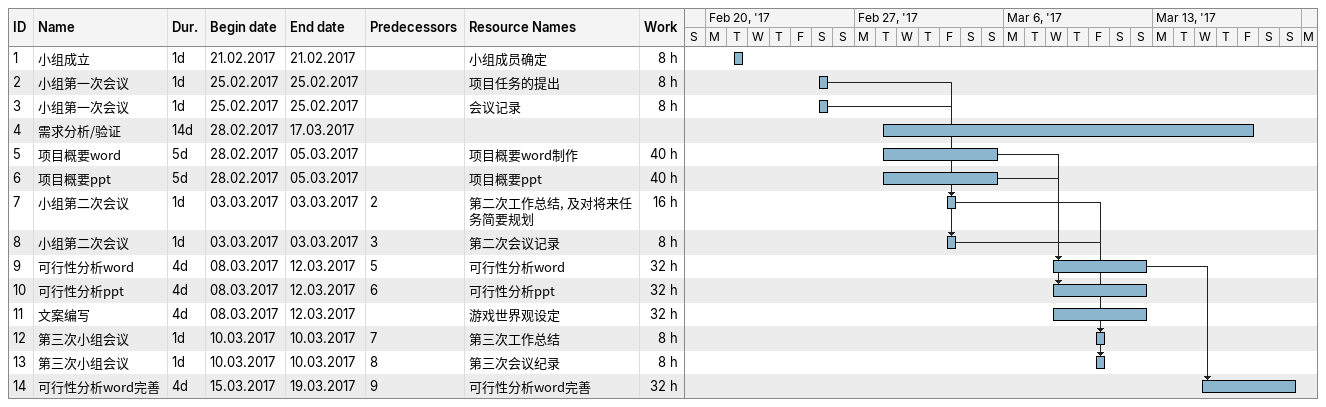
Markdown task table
| ID | Task | Duration | Start | Finish | Predecessors | Resources | Work (h) |
|---|---|---|---|---|---|---|---|
| 1 | 小组成立 | 1d | 2017-02-21 | 2017-02-21 |  | 小组成员确定 | 8 |
| 2 | 小组第一次会议 | 1d | 2017-02-25 | 2017-02-25 |  | 项目任务的提出 | 8 |
| 3 | 小组第一次会议 | 1d | 2017-02-25 | 2017-02-25 |  | 会议记录 | 8 |
| 4 | 需求分析/验证 | 14d | 2017-02-28 | 2017-03-17 |  |  |  |
| 5 | 项目概要word | 5d | 2017-02-28 | 2017-03-05 |  | 项目概要word制作 | 40 |
| 6 | 项目概要ppt | 5d | 2017-02-28 | 2017-03-05 |  | 项目概要ppt | 40 |
| 7 | 小组第二次会议 | 1d | 2017-03-03 | 2017-03-03 | 2 | 第二次工作总结, 及对将来任务简要规划 | 16 |
| 8 | 小组第二次会议 | 1d | 2017-03-03 | 2017-03-03 | 3 | 第二次会议记录 | 8 |
| 9 | 可行性分析word | 4d | 2017-03-08 | 2017-03-12 | 5 | 可行性分析word | 32 |
| 10 | 可行性分析ppt | 4d | 2017-03-08 | 2017-03-12 | 6 | 可行性分析ppt | 32 |
| 11 | 文案编写 | 4d | 2017-03-08 | 2017-03-12 |  | 游戏世界观设定 | 32 |
| 12 | 第三次小组会议 | 1d | 2017-03-10 | 2017-03-10 | 7 | 第三次工作总结 | 8 |
| 13 | 第三次小组会议 | 1d | 2017-03-10 | 2017-03-10 | 8 | 第三次会议纪录 | 8 |
| 14 | 可行性分析word完善 | 4d | 2017-03-15 | 2017-03-19 | 9 | 可行性分析word完善 | 32 |
